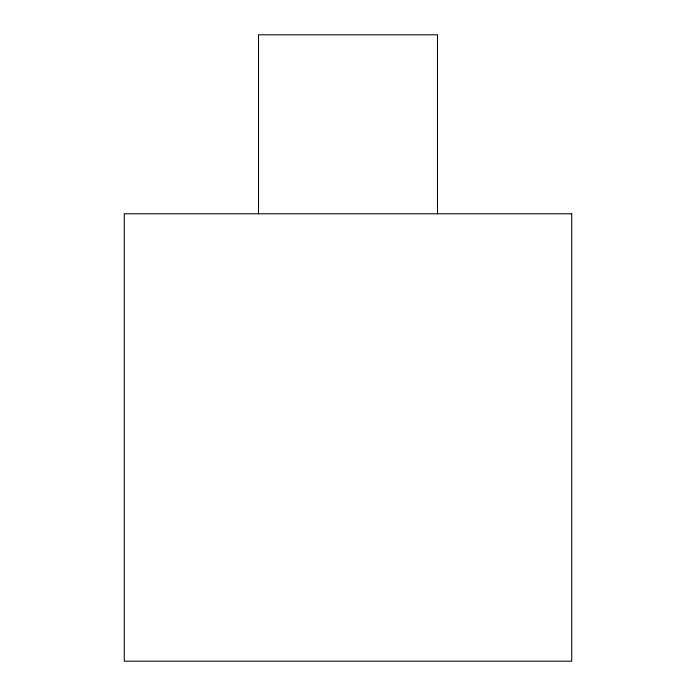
<?xml version="1.0" encoding="UTF-8"?>
<svg xmlns="http://www.w3.org/2000/svg" width="696" height="696" viewBox="0 0 696 696"><rect width="100%" height="100%" fill="white"/><g stroke="black" fill="none" stroke-linecap="round" stroke-linejoin="round"><path stroke-width="1.04" d="M437.488 213.768L437.488 34.8L258.512 34.8L258.512 213.768M571.712 213.768L124.288 213.768L124.288 661.2L571.712 661.2L571.712 213.768"/></g></svg>
